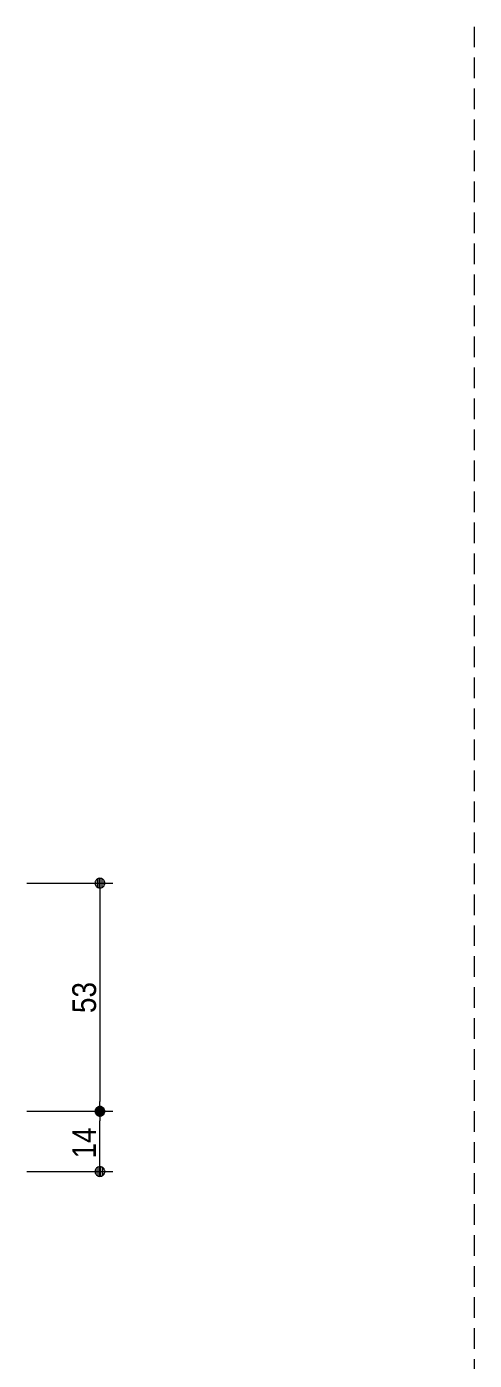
# Model space of a CAD drawing. Units: millimetres, scale not verified, with parts at other scales. Extents: x -4547 to 4547, y -2284 to 2284.
# Drawn here: x -3170 to -2651, y -999 to 550 of the extents above; entities that cross this region are included whole.
import ezdxf
from ezdxf.enums import TextEntityAlignment as Align

# ---------------------------------------------------------------- set-up
doc = ezdxf.new("R2010")
doc.units = ezdxf.units.MM
doc.header["$LTSCALE"] = 20
doc.linetypes.add('DASHED1', pattern=[1.8, 1.2, -0.6])
for name, color, linetype, lineweight in [('0-1_3一般', 7, 'Continuous', 9), ('0-3_0', 7, 'Continuous', 9), ('0-4_2寸法-1', 7, 'Continuous', 9)]:
    doc.layers.add(name, color=color, linetype=linetype, lineweight=lineweight)
doc.styles.add('ＭＳ Ｐゴシック', font='')
doc.styles.get('ＭＳ Ｐゴシック').set_extended_font_data('MS PGothic')

# ---------------------------------------------------------------- blocks, each defined once
blk = doc.blocks.new('_Dot')
at = {"layer": '0-3_0'}
for p, q in [((-10, 0), (-20, 0)), ((9.78, 2), (-9.78, 2)), ((7.99, 6), (-7.99, 6)), ((9.16, -3.98), (-9.16, -3.98)), ((6, -7.98), (-6, -7.98))]:
    blk.add_line(p, q, dxfattribs=at)
for points in [[(10, 0), (9.92, 1.25), (9.69, 2.49), (9.3, 3.68), (8.76, 4.82), (8.09, 5.88), (7.29, 6.85), (6.37, 7.71), (5.36, 8.44), (4.26, 9.05), (3.09, 9.51), (1.87, 9.82), (0.63, 9.98), (-0.63, 9.98), (-1.87, 9.82), (-3.09, 9.51), (-4.26, 9.05), (-5.36, 8.44), (-6.37, 7.71), (-7.29, 6.85), (-8.09, 5.88), (-8.76, 4.82), (-9.3, 3.68), (-9.69, 2.49), (-9.92, 1.25), (-10, 0), (0, 0)], [(-10, 0), (-9.92, -1.25), (-9.69, -2.49), (-9.3, -3.68), (-8.76, -4.82), (-8.09, -5.88), (-7.29, -6.85), (-6.37, -7.71), (-5.36, -8.44), (-4.26, -9.05), (-3.09, -9.51), (-1.87, -9.82), (-0.63, -9.98), (0.63, -9.98), (1.87, -9.82), (3.09, -9.51), (4.26, -9.05), (5.36, -8.44), (6.37, -7.71), (7.29, -6.85), (8.09, -5.88), (8.76, -4.82), (9.3, -3.68), (9.69, -2.49), (9.92, -1.25), (10, 0), (0, 0)]]:
    blk.add_lwpolyline(points, close=True, dxfattribs=at)

msp = doc.modelspace()

# ---------------------------------------------------------------- linework, layer by layer
at = {"layer": '0-1_3一般', "linetype": 'DASHED1'}
msp.add_line((-2650.62, 550), (-2650.62, -1800), dxfattribs=at)
at = {"layer": '0-4_2寸法-1'}
for p, q in [((-3170.13, -445), (-3070.13, -445)), ((-3085.13, -456.26), (-3085.13, -698.74)), ((-3170.13, -710), (-3070.13, -710)), ((-3170.13, -710), (-3070.13, -710)), ((-3085.13, -768.74), (-3085.13, -721.26)), ((-3170.13, -780), (-3070.13, -780))]:
    msp.add_line(p, q, dxfattribs=at)

# ---------------------------------------------------------------- block references
at = {"layer": '0-4_2寸法-1', "xscale": 0.5627563, "yscale": 0.5627563}
for p, rotation in [((-3085.13, -445), 90), ((-3085.13, -710), 270), ((-3085.13, -710), 90), ((-3085.13, -780), 270)]:
    msp.add_blockref('_Dot', p, dxfattribs=dict(at, rotation=rotation))

# ---------------------------------------------------------------- texts
at = {"layer": '0-4_2寸法-1', "style": 'ＭＳ Ｐゴシック', "width": 0.9}
for s, p in [('53', (-3081.33, -595.94)), ('14', (-3081.41, -764.81))]:
    msp.add_text(s, height=27.57, rotation=90, dxfattribs=at).set_placement(p, align=Align.BOTTOM_LEFT)

doc.saveas('drawing.dxf')
